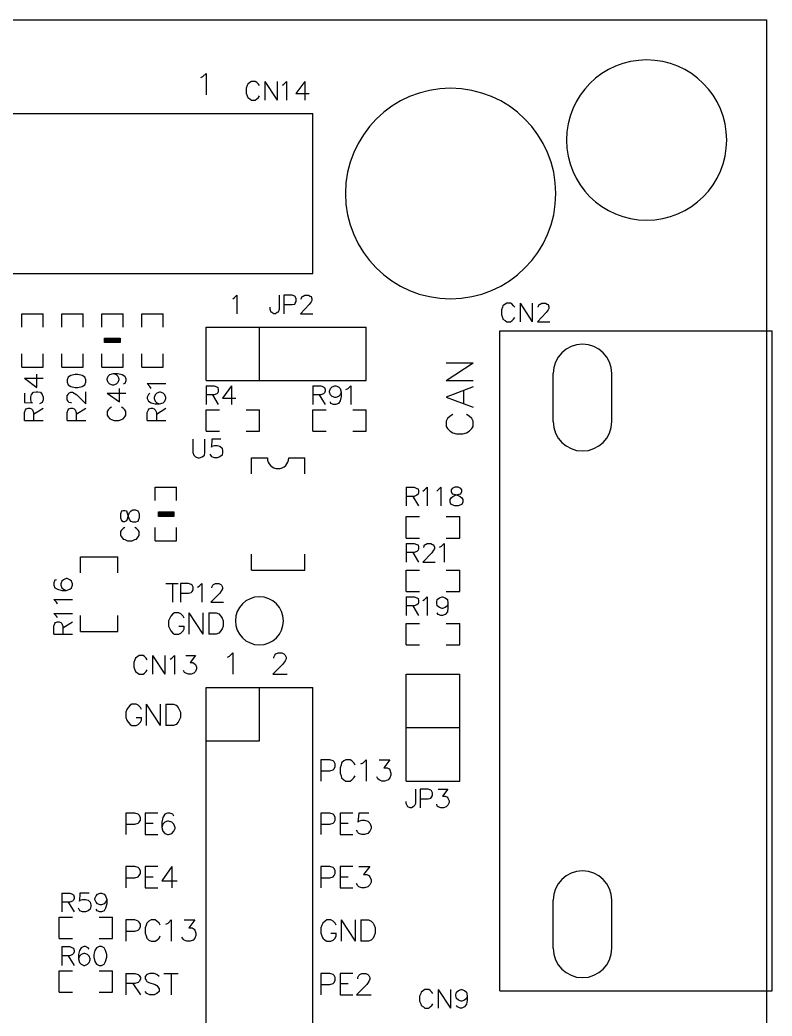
# Model space of a CAD drawing. Extents: x 38.11 to 42.78, y 50.2 to 57.
# Drawn here: x 41.252 to 42.66, y 55.135 to 57 of the extents above; entities that cross this region are included whole.
import ezdxf

# ---------------------------------------------------------------- set-up
doc = ezdxf.new("R2010")
doc.units = 0
doc.layers.add('gm1', color=3, linetype='CONTINUOUS')
doc.layers.add('gto', color=1, linetype='CONTINUOUS')

msp = doc.modelspace()

# ---------------------------------------------------------------- linework, layer by layer
at = {"layer": 'gm1', "color": 3}
for points in [[(38.15, 50.2), (38.15, 57), (42.65, 57)], [(38.15, 50.2), (42.65, 50.2), (42.65, 57)]]:
    msp.add_lwpolyline(points, dxfattribs=at)
at = {"layer": 'gto', "color": 1}
for points in [[(38.15, 50.2), (38.15, 57), (42.65, 57)], [(38.15, 50.2), (42.65, 50.2), (42.65, 57)], [(41.59, 56.892), (41.594, 56.894), (41.6, 56.9), (41.6, 56.86)], [(41.7, 56.877), (41.698, 56.88), (41.695, 56.883), (41.692, 56.885), (41.685, 56.885), (41.682, 56.883), (41.678, 56.88), (41.677, 56.877), (41.675, 56.872), (41.675, 56.863), (41.677, 56.858), (41.678, 56.855), (41.682, 56.852), (41.685, 56.85), (41.692, 56.85), (41.695, 56.852), (41.698, 56.855), (41.7, 56.858)], [(41.71, 56.885), (41.71, 56.85)], [(41.71, 56.885), (41.733, 56.85)], [(41.733, 56.885), (41.733, 56.85)], [(41.743, 56.878), (41.746, 56.88), (41.751, 56.885), (41.751, 56.85)], [(41.785, 56.885), (41.768, 56.862), (41.793, 56.862)], [(41.785, 56.885), (41.785, 56.85)], [(40.95, 56.825), (41.8, 56.825)], [(41.8, 56.525), (41.8, 56.825)], [(39.8, 56.525), (41.8, 56.525)], [(41.65, 56.478), (41.653, 56.48), (41.658, 56.485), (41.658, 56.45)], [(41.737, 56.485), (41.737, 56.458), (41.735, 56.453), (41.733, 56.452), (41.73, 56.45), (41.727, 56.45), (41.723, 56.452), (41.722, 56.453), (41.72, 56.458), (41.72, 56.462)], [(41.746, 56.467), (41.761, 56.467), (41.766, 56.468), (41.767, 56.47), (41.769, 56.473), (41.769, 56.478), (41.767, 56.482), (41.766, 56.483), (41.761, 56.485), (41.746, 56.485), (41.746, 56.45)], [(41.778, 56.477), (41.778, 56.478), (41.78, 56.482), (41.782, 56.483), (41.785, 56.485), (41.792, 56.485), (41.795, 56.483), (41.797, 56.482), (41.798, 56.478), (41.798, 56.475), (41.797, 56.472), (41.793, 56.467), (41.777, 56.45), (41.8, 56.45)], [(42.178, 56.462), (42.176, 56.465), (42.173, 56.468), (42.17, 56.47), (42.163, 56.47), (42.16, 56.468), (42.156, 56.465), (42.155, 56.462), (42.153, 56.457), (42.153, 56.448), (42.155, 56.443), (42.156, 56.44), (42.16, 56.437), (42.163, 56.435), (42.17, 56.435), (42.173, 56.437), (42.176, 56.44), (42.178, 56.443)], [(42.188, 56.47), (42.188, 56.435)], [(42.188, 56.47), (42.211, 56.435)], [(42.211, 56.47), (42.211, 56.435)], [(42.222, 56.462), (42.222, 56.463), (42.224, 56.467), (42.226, 56.468), (42.229, 56.47), (42.236, 56.47), (42.239, 56.468), (42.241, 56.467), (42.242, 56.463), (42.242, 56.46), (42.241, 56.457), (42.237, 56.452), (42.221, 56.435), (42.244, 56.435)], [(41.255, 56.45), (41.295, 56.45)], [(41.255, 56.425), (41.255, 56.45)], [(41.295, 56.425), (41.295, 56.45)], [(41.33, 56.425), (41.33, 56.45), (41.37, 56.45)], [(41.37, 56.425), (41.37, 56.45)], [(41.405, 56.425), (41.405, 56.45), (41.445, 56.45)], [(41.445, 56.425), (41.445, 56.45)], [(41.48, 56.45), (41.52, 56.45)], [(41.48, 56.425), (41.48, 56.45)], [(41.52, 56.425), (41.52, 56.45)], [(41.6, 56.325), (41.9, 56.325), (41.9, 56.425)], [(41.6, 56.425), (41.9, 56.425)], [(41.6, 56.325), (41.6, 56.425)], [(41.7, 56.325), (41.7, 56.425)], [(42.15, 55.182), (42.15, 56.418)], [(42.15, 55.182), (42.66, 55.182), (42.66, 56.418)], [(42.15, 56.418), (42.66, 56.418)], [(41.41, 56.396), (41.41, 56.404), (41.439, 56.404), (41.439, 56.396), (41.41, 56.396)], [(41.411, 56.396), (41.411, 56.404), (41.439, 56.404), (41.439, 56.396), (41.411, 56.396)], [(41.412, 56.397), (41.412, 56.403), (41.438, 56.403), (41.438, 56.397), (41.412, 56.397)], [(41.413, 56.398), (41.413, 56.402), (41.437, 56.402), (41.437, 56.398), (41.413, 56.398)], [(41.414, 56.399), (41.414, 56.401), (41.436, 56.401), (41.436, 56.399), (41.414, 56.399)], [(41.415, 56.4), (41.415, 56.4), (41.435, 56.4), (41.435, 56.4), (41.415, 56.4)], [(41.416, 56.4), (41.435, 56.401)], [(41.255, 56.35), (41.255, 56.375)], [(41.255, 56.35), (41.295, 56.35), (41.295, 56.375)], [(41.33, 56.35), (41.33, 56.375)], [(41.37, 56.35), (41.37, 56.375)], [(41.405, 56.35), (41.405, 56.375)], [(41.445, 56.35), (41.445, 56.375)], [(41.48, 56.35), (41.48, 56.375)], [(41.48, 56.35), (41.52, 56.35), (41.52, 56.375)], [(41.33, 56.35), (41.37, 56.35)], [(41.405, 56.35), (41.445, 56.35)], [(42.05, 56.325), (42.1, 56.358)], [(42.05, 56.358), (42.1, 56.358)], [(41.26, 56.329), (41.283, 56.312), (41.283, 56.337)], [(41.26, 56.329), (41.295, 56.329)], [(41.34, 56.322), (41.342, 56.317), (41.347, 56.314), (41.355, 56.312), (41.36, 56.312), (41.368, 56.314), (41.373, 56.317), (41.375, 56.322), (41.375, 56.326), (41.373, 56.331), (41.368, 56.334), (41.36, 56.336), (41.355, 56.336), (41.347, 56.334), (41.342, 56.331), (41.34, 56.326), (41.34, 56.322)], [(41.427, 56.338), (41.432, 56.336), (41.435, 56.333), (41.437, 56.328), (41.437, 56.326), (41.435, 56.321), (41.432, 56.318), (41.427, 56.316), (41.425, 56.316), (41.42, 56.318), (41.417, 56.321), (41.415, 56.326), (41.415, 56.328), (41.417, 56.333), (41.42, 56.336), (41.427, 56.338), (41.435, 56.338), (41.443, 56.336), (41.448, 56.333), (41.45, 56.328), (41.45, 56.324), (41.448, 56.319), (41.445, 56.318)], [(42.05, 56.325), (42.1, 56.325)], [(42.25, 56.248), (42.25, 56.338)], [(42.36, 56.248), (42.36, 56.338)], [(41.415, 56.301), (41.438, 56.285), (41.438, 56.31)], [(41.497, 56.31), (41.495, 56.314), (41.49, 56.319), (41.525, 56.319)], [(41.6, 56.315), (41.6, 56.28)], [(41.6, 56.315), (41.615, 56.315), (41.62, 56.313), (41.622, 56.312), (41.623, 56.308), (41.623, 56.305), (41.622, 56.302), (41.62, 56.3), (41.615, 56.298), (41.6, 56.298)], [(41.648, 56.315), (41.631, 56.292), (41.656, 56.292)], [(41.648, 56.315), (41.648, 56.28)], [(41.8, 56.315), (41.8, 56.28)], [(41.8, 56.315), (41.815, 56.315), (41.82, 56.313), (41.822, 56.312), (41.823, 56.308), (41.823, 56.305), (41.822, 56.302), (41.82, 56.3), (41.815, 56.298), (41.8, 56.298)], [(41.853, 56.303), (41.851, 56.298), (41.848, 56.295), (41.843, 56.293), (41.841, 56.293), (41.836, 56.295), (41.833, 56.298), (41.831, 56.303), (41.831, 56.305), (41.833, 56.31), (41.836, 56.313), (41.841, 56.315), (41.843, 56.315), (41.848, 56.313), (41.851, 56.31), (41.853, 56.303), (41.853, 56.295), (41.851, 56.287), (41.848, 56.282), (41.843, 56.28), (41.839, 56.28), (41.834, 56.282), (41.833, 56.285)], [(41.862, 56.308), (41.866, 56.31), (41.871, 56.315), (41.871, 56.28)], [(42.1, 56.313), (42.05, 56.294), (42.1, 56.275)], [(42.083, 56.282), (42.083, 56.306)], [(41.26, 56.301), (41.26, 56.284), (41.275, 56.283), (41.273, 56.284), (41.272, 56.289), (41.272, 56.294), (41.273, 56.299), (41.277, 56.303), (41.282, 56.304), (41.285, 56.304), (41.29, 56.303), (41.293, 56.299), (41.295, 56.294), (41.295, 56.289), (41.293, 56.284), (41.292, 56.283), (41.288, 56.281)], [(41.348, 56.283), (41.347, 56.283), (41.343, 56.284), (41.342, 56.286), (41.34, 56.289), (41.34, 56.296), (41.342, 56.299), (41.343, 56.301), (41.347, 56.303), (41.35, 56.303), (41.353, 56.301), (41.358, 56.298), (41.375, 56.281), (41.375, 56.304)], [(41.415, 56.301), (41.45, 56.301)], [(41.495, 56.301), (41.492, 56.299), (41.49, 56.294), (41.49, 56.291), (41.492, 56.286), (41.497, 56.283), (41.505, 56.281), (41.513, 56.281), (41.52, 56.283), (41.523, 56.286), (41.525, 56.291), (41.525, 56.293), (41.523, 56.298), (41.52, 56.301), (41.515, 56.303), (41.513, 56.303), (41.508, 56.301), (41.505, 56.298), (41.503, 56.293), (41.503, 56.291), (41.505, 56.286), (41.508, 56.283), (41.513, 56.281)], [(41.612, 56.298), (41.623, 56.28)], [(41.812, 56.298), (41.823, 56.28)], [(41.26, 56.25), (41.26, 56.265), (41.262, 56.27), (41.263, 56.272), (41.267, 56.273), (41.27, 56.273), (41.273, 56.272), (41.275, 56.27), (41.277, 56.265), (41.277, 56.25)], [(41.277, 56.262), (41.295, 56.273)], [(41.34, 56.25), (41.34, 56.265), (41.342, 56.27), (41.343, 56.272), (41.347, 56.273), (41.35, 56.273), (41.353, 56.272), (41.355, 56.27), (41.357, 56.265), (41.357, 56.25)], [(41.357, 56.262), (41.375, 56.273)], [(41.423, 56.275), (41.42, 56.273), (41.417, 56.27), (41.415, 56.267), (41.415, 56.26), (41.417, 56.257), (41.42, 56.253), (41.423, 56.252), (41.428, 56.25), (41.437, 56.25), (41.442, 56.252), (41.445, 56.253), (41.448, 56.257), (41.45, 56.26), (41.45, 56.267), (41.448, 56.27), (41.445, 56.273), (41.442, 56.275)], [(41.49, 56.25), (41.49, 56.265), (41.492, 56.27), (41.493, 56.272), (41.497, 56.273), (41.5, 56.273), (41.503, 56.272), (41.505, 56.27), (41.507, 56.265), (41.507, 56.25)], [(41.507, 56.262), (41.525, 56.273)], [(41.6, 56.27), (41.625, 56.27)], [(41.6, 56.23), (41.6, 56.27)], [(41.675, 56.23), (41.7, 56.23), (41.7, 56.27)], [(41.675, 56.27), (41.7, 56.27)], [(41.8, 56.27), (41.825, 56.27)], [(41.8, 56.23), (41.8, 56.27)], [(41.875, 56.23), (41.9, 56.23), (41.9, 56.27)], [(41.875, 56.27), (41.9, 56.27)], [(41.26, 56.25), (41.295, 56.25)], [(41.34, 56.25), (41.375, 56.25)], [(41.49, 56.25), (41.525, 56.25)], [(42.062, 56.261), (42.057, 56.258), (42.052, 56.254), (42.05, 56.249), (42.05, 56.239), (42.052, 56.235), (42.057, 56.23), (42.062, 56.227), (42.069, 56.225), (42.081, 56.225), (42.088, 56.227), (42.093, 56.23), (42.098, 56.235), (42.1, 56.239), (42.1, 56.249), (42.098, 56.254), (42.093, 56.258), (42.088, 56.261)], [(41.6, 56.23), (41.625, 56.23)], [(41.8, 56.23), (41.825, 56.23)], [(41.575, 56.215), (41.575, 56.19), (41.577, 56.185), (41.58, 56.182), (41.585, 56.18), (41.588, 56.18), (41.593, 56.182), (41.597, 56.185), (41.598, 56.19), (41.598, 56.215)], [(41.628, 56.215), (41.611, 56.215), (41.61, 56.2), (41.611, 56.202), (41.616, 56.203), (41.621, 56.203), (41.626, 56.202), (41.63, 56.198), (41.631, 56.193), (41.631, 56.19), (41.63, 56.185), (41.626, 56.182), (41.621, 56.18), (41.616, 56.18), (41.611, 56.182), (41.61, 56.183), (41.608, 56.187)], [(41.685, 56.15), (41.685, 56.18), (41.715, 56.18)], [(41.755, 56.18), (41.785, 56.18)], [(41.785, 56.15), (41.785, 56.18)], [(41.505, 56.125), (41.545, 56.125)], [(41.505, 56.1), (41.505, 56.125)], [(41.545, 56.1), (41.545, 56.125)], [(41.975, 56.125), (41.975, 56.09)], [(41.975, 56.125), (41.99, 56.125), (41.995, 56.123), (41.997, 56.122), (41.998, 56.118), (41.998, 56.115), (41.997, 56.112), (41.995, 56.11), (41.99, 56.108), (41.975, 56.108)], [(42.006, 56.118), (42.009, 56.12), (42.014, 56.125), (42.014, 56.09)], [(42.032, 56.118), (42.035, 56.12), (42.04, 56.125), (42.04, 56.09)], [(42.066, 56.125), (42.061, 56.123), (42.059, 56.12), (42.059, 56.117), (42.061, 56.113), (42.064, 56.112), (42.071, 56.11), (42.076, 56.108), (42.079, 56.105), (42.081, 56.102), (42.081, 56.097), (42.079, 56.093), (42.077, 56.092), (42.072, 56.09), (42.066, 56.09), (42.061, 56.092), (42.059, 56.093), (42.057, 56.097), (42.057, 56.102), (42.059, 56.105), (42.062, 56.108), (42.067, 56.11), (42.074, 56.112), (42.077, 56.113), (42.079, 56.117), (42.079, 56.12), (42.077, 56.123), (42.072, 56.125), (42.066, 56.125)], [(41.987, 56.108), (41.998, 56.09)], [(41.44, 56.068), (41.442, 56.063), (41.445, 56.061), (41.448, 56.061), (41.452, 56.063), (41.453, 56.066), (41.455, 56.073), (41.457, 56.078), (41.46, 56.081), (41.463, 56.083), (41.468, 56.083), (41.472, 56.081), (41.473, 56.08), (41.475, 56.075), (41.475, 56.068), (41.473, 56.063), (41.472, 56.061), (41.468, 56.06), (41.463, 56.06), (41.46, 56.061), (41.457, 56.065), (41.455, 56.07), (41.453, 56.076), (41.452, 56.08), (41.448, 56.081), (41.445, 56.081), (41.442, 56.08), (41.44, 56.075), (41.44, 56.068)], [(41.511, 56.07), (41.511, 56.079), (41.54, 56.079), (41.54, 56.07), (41.511, 56.07)], [(41.511, 56.071), (41.511, 56.079), (41.539, 56.079), (41.539, 56.071), (41.511, 56.071)], [(41.512, 56.072), (41.512, 56.078), (41.538, 56.078), (41.538, 56.072), (41.512, 56.072)], [(41.513, 56.073), (41.513, 56.077), (41.537, 56.077), (41.537, 56.073), (41.513, 56.073)], [(41.514, 56.074), (41.514, 56.076), (41.536, 56.076), (41.536, 56.074), (41.514, 56.074)], [(41.515, 56.075), (41.535, 56.076)], [(41.515, 56.075), (41.515, 56.075), (41.535, 56.075), (41.535, 56.075), (41.515, 56.075)], [(41.975, 56.07), (42, 56.07)], [(41.975, 56.03), (41.975, 56.07)], [(42.05, 56.03), (42.075, 56.03), (42.075, 56.07)], [(42.05, 56.07), (42.075, 56.07)], [(41.448, 56.05), (41.445, 56.048), (41.442, 56.045), (41.44, 56.042), (41.44, 56.035), (41.442, 56.032), (41.445, 56.028), (41.448, 56.027), (41.453, 56.025), (41.462, 56.025), (41.467, 56.027), (41.47, 56.028), (41.473, 56.032), (41.475, 56.035), (41.475, 56.042), (41.473, 56.045), (41.47, 56.048), (41.467, 56.05)], [(41.505, 56.025), (41.505, 56.05)], [(41.505, 56.025), (41.545, 56.025), (41.545, 56.05)], [(41.975, 56.03), (42, 56.03)], [(41.975, 56.02), (41.975, 55.985)], [(41.975, 56.02), (41.99, 56.02), (41.995, 56.018), (41.997, 56.017), (41.998, 56.013), (41.998, 56.01), (41.997, 56.007), (41.995, 56.005), (41.99, 56.003), (41.975, 56.003)], [(42.008, 56.012), (42.008, 56.013), (42.009, 56.017), (42.011, 56.018), (42.014, 56.02), (42.021, 56.02), (42.024, 56.018), (42.026, 56.017), (42.028, 56.013), (42.028, 56.01), (42.026, 56.007), (42.023, 56.002), (42.006, 55.985), (42.029, 55.985)], [(42.037, 56.013), (42.041, 56.015), (42.046, 56.02), (42.046, 55.985)], [(41.365, 55.965), (41.365, 55.995), (41.435, 55.995)], [(41.435, 55.965), (41.435, 55.995)], [(41.685, 55.97), (41.685, 56)], [(41.685, 55.97), (41.785, 55.97), (41.785, 56)], [(41.987, 56.003), (41.998, 55.985)], [(41.975, 55.97), (42, 55.97)], [(41.975, 55.93), (41.975, 55.97)], [(42.05, 55.93), (42.075, 55.93), (42.075, 55.97)], [(42.05, 55.97), (42.075, 55.97)], [(41.32, 55.952), (41.317, 55.951), (41.315, 55.946), (41.315, 55.942), (41.317, 55.937), (41.322, 55.934), (41.33, 55.932), (41.338, 55.932), (41.345, 55.934), (41.348, 55.937), (41.35, 55.942), (41.35, 55.944), (41.348, 55.949), (41.345, 55.952), (41.34, 55.954), (41.338, 55.954), (41.333, 55.952), (41.33, 55.949), (41.328, 55.944), (41.328, 55.942), (41.33, 55.937), (41.333, 55.934), (41.338, 55.932)], [(41.525, 55.945), (41.548, 55.945)], [(41.537, 55.945), (41.537, 55.91)], [(41.552, 55.927), (41.567, 55.927), (41.572, 55.928), (41.574, 55.93), (41.576, 55.933), (41.576, 55.938), (41.574, 55.942), (41.572, 55.943), (41.567, 55.945), (41.552, 55.945), (41.552, 55.91)], [(41.584, 55.938), (41.587, 55.94), (41.592, 55.945), (41.592, 55.91)], [(41.611, 55.937), (41.611, 55.938), (41.613, 55.942), (41.614, 55.943), (41.618, 55.945), (41.624, 55.945), (41.628, 55.943), (41.629, 55.942), (41.631, 55.938), (41.631, 55.935), (41.629, 55.932), (41.626, 55.927), (41.609, 55.91), (41.633, 55.91)], [(41.322, 55.907), (41.32, 55.91), (41.315, 55.915), (41.35, 55.915)], [(41.975, 55.93), (42, 55.93)], [(41.975, 55.92), (41.975, 55.885)], [(41.975, 55.92), (41.99, 55.92), (41.995, 55.918), (41.997, 55.917), (41.998, 55.913), (41.998, 55.91), (41.997, 55.907), (41.995, 55.905), (41.99, 55.903), (41.975, 55.903)], [(42.006, 55.913), (42.009, 55.915), (42.014, 55.92), (42.014, 55.885)], [(42.053, 55.908), (42.052, 55.903), (42.048, 55.9), (42.043, 55.898), (42.042, 55.898), (42.037, 55.9), (42.033, 55.903), (42.032, 55.908), (42.032, 55.91), (42.033, 55.915), (42.037, 55.918), (42.042, 55.92), (42.043, 55.92), (42.048, 55.918), (42.052, 55.915), (42.053, 55.908), (42.053, 55.9), (42.052, 55.892), (42.048, 55.887), (42.043, 55.885), (42.04, 55.885), (42.035, 55.887), (42.033, 55.89)], [(41.987, 55.903), (41.998, 55.885)], [(41.322, 55.881), (41.32, 55.884), (41.315, 55.889), (41.35, 55.889)], [(41.365, 55.855), (41.365, 55.885)], [(41.435, 55.855), (41.435, 55.885)], [(41.559, 55.88), (41.557, 55.884), (41.553, 55.888), (41.549, 55.89), (41.541, 55.89), (41.538, 55.888), (41.534, 55.884), (41.532, 55.88), (41.53, 55.875), (41.53, 55.865), (41.532, 55.86), (41.534, 55.856), (41.538, 55.852), (41.541, 55.85), (41.549, 55.85), (41.553, 55.852), (41.557, 55.856), (41.559, 55.86), (41.559, 55.865)], [(41.568, 55.89), (41.568, 55.85)], [(41.568, 55.89), (41.594, 55.85)], [(41.594, 55.89), (41.594, 55.85)], [(41.605, 55.89), (41.605, 55.85)], [(41.605, 55.89), (41.619, 55.89), (41.624, 55.888), (41.628, 55.884), (41.63, 55.88), (41.632, 55.875), (41.632, 55.865), (41.63, 55.86), (41.628, 55.856), (41.624, 55.852), (41.619, 55.85), (41.605, 55.85)], [(41.315, 55.85), (41.315, 55.865), (41.317, 55.87), (41.318, 55.872), (41.322, 55.873), (41.325, 55.873), (41.328, 55.872), (41.33, 55.87), (41.332, 55.865), (41.332, 55.85)], [(41.332, 55.862), (41.35, 55.873)], [(41.549, 55.865), (41.559, 55.865)], [(41.975, 55.87), (42, 55.87)], [(41.975, 55.83), (41.975, 55.87)], [(42.05, 55.83), (42.075, 55.83), (42.075, 55.87)], [(42.05, 55.87), (42.075, 55.87)], [(41.315, 55.85), (41.35, 55.85)], [(41.365, 55.855), (41.435, 55.855)], [(41.975, 55.83), (42, 55.83)], [(41.49, 55.802), (41.488, 55.805), (41.485, 55.808), (41.482, 55.81), (41.475, 55.81), (41.472, 55.808), (41.468, 55.805), (41.467, 55.802), (41.465, 55.797), (41.465, 55.788), (41.467, 55.783), (41.468, 55.78), (41.472, 55.777), (41.475, 55.775), (41.482, 55.775), (41.485, 55.777), (41.488, 55.78), (41.49, 55.783)], [(41.5, 55.81), (41.5, 55.775)], [(41.5, 55.81), (41.523, 55.775)], [(41.523, 55.81), (41.523, 55.775)], [(41.533, 55.803), (41.536, 55.805), (41.541, 55.81), (41.541, 55.775)], [(41.562, 55.81), (41.58, 55.81), (41.57, 55.797), (41.575, 55.797), (41.578, 55.795), (41.58, 55.793), (41.582, 55.788), (41.582, 55.785), (41.58, 55.78), (41.577, 55.777), (41.572, 55.775), (41.567, 55.775), (41.562, 55.777), (41.56, 55.778), (41.558, 55.782)], [(41.64, 55.807), (41.644, 55.809), (41.65, 55.815), (41.65, 55.775)], [(41.727, 55.805), (41.727, 55.807), (41.729, 55.811), (41.731, 55.813), (41.735, 55.815), (41.742, 55.815), (41.746, 55.813), (41.748, 55.811), (41.75, 55.807), (41.75, 55.804), (41.748, 55.8), (41.744, 55.794), (41.725, 55.775), (41.752, 55.775)], [(41.975, 55.575), (41.975, 55.775)], [(41.975, 55.575), (42.075, 55.575), (42.075, 55.775)], [(41.975, 55.775), (42.075, 55.775)], [(41.6, 55.65), (41.7, 55.65), (41.7, 55.75)], [(41.6, 53.25), (41.6, 55.75), (41.8, 55.75)], [(41.8, 53.25), (41.8, 55.75)], [(41.479, 55.709), (41.477, 55.713), (41.473, 55.717), (41.469, 55.719), (41.461, 55.719), (41.458, 55.717), (41.454, 55.713), (41.452, 55.709), (41.45, 55.704), (41.45, 55.694), (41.452, 55.689), (41.454, 55.685), (41.458, 55.681), (41.461, 55.679), (41.469, 55.679), (41.473, 55.681), (41.477, 55.685), (41.479, 55.689), (41.479, 55.694)], [(41.488, 55.719), (41.488, 55.679)], [(41.488, 55.719), (41.514, 55.679)], [(41.514, 55.719), (41.514, 55.679)], [(41.525, 55.719), (41.525, 55.679)], [(41.525, 55.719), (41.539, 55.719), (41.544, 55.717), (41.548, 55.713), (41.55, 55.709), (41.552, 55.704), (41.552, 55.694), (41.55, 55.689), (41.548, 55.685), (41.544, 55.681), (41.539, 55.679), (41.525, 55.679)], [(41.469, 55.694), (41.479, 55.694)], [(41.975, 55.675), (42.075, 55.675)], [(41.815, 55.594), (41.832, 55.594), (41.838, 55.596), (41.84, 55.598), (41.842, 55.602), (41.842, 55.607), (41.84, 55.611), (41.838, 55.613), (41.832, 55.615), (41.815, 55.615), (41.815, 55.575)], [(41.879, 55.605), (41.877, 55.609), (41.873, 55.613), (41.87, 55.615), (41.862, 55.615), (41.858, 55.613), (41.854, 55.609), (41.853, 55.605), (41.851, 55.6), (41.851, 55.59), (41.853, 55.585), (41.854, 55.581), (41.858, 55.577), (41.862, 55.575), (41.87, 55.575), (41.873, 55.577), (41.877, 55.581), (41.879, 55.585)], [(41.89, 55.607), (41.894, 55.609), (41.9, 55.615), (41.9, 55.575)], [(41.924, 55.615), (41.944, 55.615), (41.933, 55.6), (41.939, 55.6), (41.943, 55.598), (41.944, 55.596), (41.946, 55.59), (41.946, 55.586), (41.944, 55.581), (41.941, 55.577), (41.935, 55.575), (41.929, 55.575), (41.924, 55.577), (41.922, 55.579), (41.92, 55.583)], [(41.992, 55.56), (41.992, 55.533), (41.99, 55.528), (41.988, 55.527), (41.985, 55.525), (41.982, 55.525), (41.978, 55.527), (41.977, 55.528), (41.975, 55.533), (41.975, 55.537)], [(42.001, 55.542), (42.016, 55.542), (42.021, 55.543), (42.022, 55.545), (42.024, 55.548), (42.024, 55.553), (42.022, 55.557), (42.021, 55.558), (42.016, 55.56), (42.001, 55.56), (42.001, 55.525)], [(42.035, 55.56), (42.053, 55.56), (42.043, 55.547), (42.048, 55.547), (42.052, 55.545), (42.053, 55.543), (42.055, 55.538), (42.055, 55.535), (42.053, 55.53), (42.05, 55.527), (42.045, 55.525), (42.04, 55.525), (42.035, 55.527), (42.033, 55.528), (42.032, 55.532)], [(41.45, 55.494), (41.467, 55.494), (41.473, 55.496), (41.475, 55.498), (41.477, 55.502), (41.477, 55.507), (41.475, 55.511), (41.473, 55.513), (41.467, 55.515), (41.45, 55.515), (41.45, 55.475)], [(41.51, 55.515), (41.486, 55.515), (41.486, 55.475), (41.51, 55.475)], [(41.54, 55.509), (41.538, 55.513), (41.532, 55.515), (41.528, 55.515), (41.523, 55.513), (41.519, 55.507), (41.517, 55.498), (41.517, 55.488), (41.519, 55.481), (41.523, 55.477), (41.528, 55.475), (41.53, 55.475), (41.536, 55.477), (41.54, 55.481), (41.542, 55.486), (41.542, 55.488), (41.54, 55.494), (41.536, 55.498), (41.53, 55.5), (41.528, 55.5), (41.523, 55.498), (41.519, 55.494), (41.517, 55.488)], [(41.815, 55.494), (41.832, 55.494), (41.838, 55.496), (41.84, 55.498), (41.842, 55.502), (41.842, 55.507), (41.84, 55.511), (41.838, 55.513), (41.832, 55.515), (41.815, 55.515), (41.815, 55.475)], [(41.875, 55.515), (41.851, 55.515), (41.851, 55.475), (41.875, 55.475)], [(41.905, 55.515), (41.886, 55.515), (41.884, 55.498), (41.886, 55.5), (41.892, 55.502), (41.897, 55.502), (41.903, 55.5), (41.907, 55.496), (41.909, 55.49), (41.909, 55.486), (41.907, 55.481), (41.903, 55.477), (41.897, 55.475), (41.892, 55.475), (41.886, 55.477), (41.884, 55.479), (41.882, 55.483)], [(41.486, 55.496), (41.501, 55.496)], [(41.851, 55.496), (41.866, 55.496)], [(41.45, 55.394), (41.467, 55.394), (41.473, 55.396), (41.475, 55.398), (41.477, 55.402), (41.477, 55.407), (41.475, 55.411), (41.473, 55.413), (41.467, 55.415), (41.45, 55.415), (41.45, 55.375)], [(41.51, 55.415), (41.486, 55.415), (41.486, 55.375), (41.51, 55.375)], [(41.536, 55.415), (41.517, 55.388), (41.546, 55.388)], [(41.536, 55.415), (41.536, 55.375)], [(41.815, 55.394), (41.832, 55.394), (41.838, 55.396), (41.84, 55.398), (41.842, 55.402), (41.842, 55.407), (41.84, 55.411), (41.838, 55.413), (41.832, 55.415), (41.815, 55.415), (41.815, 55.375)], [(41.875, 55.415), (41.851, 55.415), (41.851, 55.375), (41.875, 55.375)], [(41.886, 55.415), (41.907, 55.415), (41.895, 55.4), (41.901, 55.4), (41.905, 55.398), (41.907, 55.396), (41.909, 55.39), (41.909, 55.386), (41.907, 55.381), (41.903, 55.377), (41.897, 55.375), (41.892, 55.375), (41.886, 55.377), (41.884, 55.379), (41.882, 55.383)], [(41.486, 55.396), (41.501, 55.396)], [(41.851, 55.396), (41.866, 55.396)], [(41.33, 55.365), (41.33, 55.33)], [(41.33, 55.365), (41.345, 55.365), (41.35, 55.363), (41.352, 55.362), (41.353, 55.358), (41.353, 55.355), (41.352, 55.352), (41.35, 55.35), (41.345, 55.348), (41.33, 55.348)], [(41.381, 55.365), (41.364, 55.365), (41.363, 55.35), (41.364, 55.352), (41.369, 55.353), (41.374, 55.353), (41.379, 55.352), (41.383, 55.348), (41.384, 55.343), (41.384, 55.34), (41.383, 55.335), (41.379, 55.332), (41.374, 55.33), (41.369, 55.33), (41.364, 55.332), (41.363, 55.333), (41.361, 55.337)], [(41.414, 55.353), (41.412, 55.348), (41.409, 55.345), (41.404, 55.343), (41.402, 55.343), (41.397, 55.345), (41.394, 55.348), (41.392, 55.353), (41.392, 55.355), (41.394, 55.36), (41.397, 55.363), (41.402, 55.365), (41.404, 55.365), (41.409, 55.363), (41.412, 55.36), (41.414, 55.353), (41.414, 55.345), (41.412, 55.337), (41.409, 55.332), (41.404, 55.33), (41.401, 55.33), (41.396, 55.332), (41.394, 55.335)], [(41.342, 55.348), (41.353, 55.33)], [(42.25, 55.262), (42.25, 55.352)], [(42.36, 55.262), (42.36, 55.352)], [(41.325, 55.32), (41.35, 55.32)], [(41.325, 55.28), (41.325, 55.32)], [(41.4, 55.28), (41.425, 55.28), (41.425, 55.32)], [(41.4, 55.32), (41.425, 55.32)], [(41.45, 55.294), (41.467, 55.294), (41.473, 55.296), (41.475, 55.298), (41.477, 55.302), (41.477, 55.307), (41.475, 55.311), (41.473, 55.313), (41.467, 55.315), (41.45, 55.315), (41.45, 55.275)], [(41.514, 55.305), (41.512, 55.309), (41.508, 55.313), (41.505, 55.315), (41.497, 55.315), (41.493, 55.313), (41.489, 55.309), (41.488, 55.305), (41.486, 55.3), (41.486, 55.29), (41.488, 55.285), (41.489, 55.281), (41.493, 55.277), (41.497, 55.275), (41.505, 55.275), (41.508, 55.277), (41.512, 55.281), (41.514, 55.285)], [(41.525, 55.307), (41.529, 55.309), (41.535, 55.315), (41.535, 55.275)], [(41.559, 55.315), (41.579, 55.315), (41.568, 55.3), (41.574, 55.3), (41.578, 55.298), (41.579, 55.296), (41.581, 55.29), (41.581, 55.286), (41.579, 55.281), (41.576, 55.277), (41.57, 55.275), (41.564, 55.275), (41.559, 55.277), (41.557, 55.279), (41.555, 55.283)], [(41.844, 55.305), (41.842, 55.309), (41.838, 55.313), (41.834, 55.315), (41.826, 55.315), (41.823, 55.313), (41.819, 55.309), (41.817, 55.305), (41.815, 55.3), (41.815, 55.29), (41.817, 55.285), (41.819, 55.281), (41.823, 55.277), (41.826, 55.275), (41.834, 55.275), (41.838, 55.277), (41.842, 55.281), (41.844, 55.285), (41.844, 55.29)], [(41.853, 55.315), (41.853, 55.275)], [(41.853, 55.315), (41.879, 55.275)], [(41.879, 55.315), (41.879, 55.275)], [(41.89, 55.315), (41.89, 55.275)], [(41.89, 55.315), (41.904, 55.315), (41.909, 55.313), (41.913, 55.309), (41.915, 55.305), (41.917, 55.3), (41.917, 55.29), (41.915, 55.285), (41.913, 55.281), (41.909, 55.277), (41.904, 55.275), (41.89, 55.275)], [(41.325, 55.28), (41.35, 55.28)], [(41.834, 55.29), (41.844, 55.29)], [(41.33, 55.265), (41.33, 55.23)], [(41.33, 55.265), (41.345, 55.265), (41.35, 55.263), (41.352, 55.262), (41.353, 55.258), (41.353, 55.255), (41.352, 55.252), (41.35, 55.25), (41.345, 55.248), (41.33, 55.248)], [(41.381, 55.26), (41.379, 55.263), (41.374, 55.265), (41.371, 55.265), (41.366, 55.263), (41.363, 55.258), (41.361, 55.25), (41.361, 55.242), (41.363, 55.235), (41.366, 55.232), (41.371, 55.23), (41.373, 55.23), (41.378, 55.232), (41.381, 55.235), (41.383, 55.24), (41.383, 55.242), (41.381, 55.247), (41.378, 55.25), (41.373, 55.252), (41.371, 55.252), (41.366, 55.25), (41.363, 55.247), (41.361, 55.242)], [(41.4, 55.265), (41.395, 55.263), (41.392, 55.258), (41.39, 55.25), (41.39, 55.245), (41.392, 55.237), (41.395, 55.232), (41.4, 55.23), (41.404, 55.23), (41.409, 55.232), (41.412, 55.237), (41.414, 55.245), (41.414, 55.25), (41.412, 55.258), (41.409, 55.263), (41.404, 55.265), (41.4, 55.265)], [(41.342, 55.248), (41.353, 55.23)], [(41.325, 55.22), (41.35, 55.22)], [(41.325, 55.18), (41.325, 55.22)], [(41.4, 55.18), (41.425, 55.18), (41.425, 55.22)], [(41.4, 55.22), (41.425, 55.22)], [(41.45, 55.215), (41.45, 55.175)], [(41.45, 55.215), (41.467, 55.215), (41.473, 55.213), (41.475, 55.211), (41.477, 55.207), (41.477, 55.204), (41.475, 55.2), (41.473, 55.198), (41.467, 55.196), (41.45, 55.196)], [(41.512, 55.209), (41.508, 55.213), (41.503, 55.215), (41.495, 55.215), (41.489, 55.213), (41.486, 55.209), (41.486, 55.205), (41.488, 55.202), (41.489, 55.2), (41.493, 55.198), (41.505, 55.194), (41.508, 55.192), (41.51, 55.19), (41.512, 55.186), (41.512, 55.181), (41.508, 55.177), (41.503, 55.175), (41.495, 55.175), (41.489, 55.177), (41.486, 55.181)], [(41.521, 55.215), (41.548, 55.215)], [(41.535, 55.215), (41.535, 55.175)], [(41.815, 55.194), (41.832, 55.194), (41.838, 55.196), (41.84, 55.198), (41.842, 55.202), (41.842, 55.207), (41.84, 55.211), (41.838, 55.213), (41.832, 55.215), (41.815, 55.215), (41.815, 55.175)], [(41.875, 55.215), (41.851, 55.215), (41.851, 55.175), (41.875, 55.175)], [(41.884, 55.205), (41.884, 55.207), (41.886, 55.211), (41.888, 55.213), (41.892, 55.215), (41.899, 55.215), (41.903, 55.213), (41.905, 55.211), (41.907, 55.207), (41.907, 55.204), (41.905, 55.2), (41.901, 55.194), (41.882, 55.175), (41.909, 55.175)], [(41.463, 55.196), (41.477, 55.175)], [(41.851, 55.196), (41.866, 55.196)], [(41.325, 55.18), (41.35, 55.18)], [(42.025, 55.177), (42.023, 55.18), (42.02, 55.183), (42.017, 55.185), (42.01, 55.185), (42.007, 55.183), (42.003, 55.18), (42.002, 55.177), (42, 55.172), (42, 55.163), (42.002, 55.158), (42.003, 55.155), (42.007, 55.152), (42.01, 55.15), (42.017, 55.15), (42.02, 55.152), (42.023, 55.155), (42.025, 55.158)], [(42.035, 55.185), (42.035, 55.15)], [(42.035, 55.185), (42.058, 55.15)], [(42.058, 55.185), (42.058, 55.15)], [(42.089, 55.173), (42.088, 55.168), (42.084, 55.165), (42.079, 55.163), (42.078, 55.163), (42.073, 55.165), (42.069, 55.168), (42.068, 55.173), (42.068, 55.175), (42.069, 55.18), (42.073, 55.183), (42.078, 55.185), (42.079, 55.185), (42.084, 55.183), (42.088, 55.18), (42.089, 55.173), (42.089, 55.165), (42.088, 55.157), (42.084, 55.152), (42.079, 55.15), (42.076, 55.15), (42.071, 55.152), (42.069, 55.155)]]:
    msp.add_lwpolyline(points, dxfattribs=at)
for points in [[(42.575, 56.775), (42.575, 56.775, 1), (42.275, 56.775), (42.275, 56.775), (42.275, 56.775, 1), (42.575, 56.775), (42.575, 56.775)], [(42.255, 56.675), (42.255, 56.675, 1), (41.861, 56.675), (41.861, 56.675), (41.861, 56.675, 1), (42.255, 56.675), (42.255, 56.675)], [(42.36, 56.338), (42.36, 56.338, 1), (42.25, 56.338), (42.25, 56.338)], [(42.25, 56.248), (42.25, 56.248, 1), (42.36, 56.248), (42.36, 56.248)], [(41.715, 56.18), (41.715, 56.18, 1), (41.755, 56.18), (41.755, 56.18)], [(41.745, 55.875), (41.745, 55.875, 1), (41.655, 55.875), (41.655, 55.875), (41.655, 55.875, 1), (41.745, 55.875), (41.745, 55.875)], [(42.36, 55.352), (42.36, 55.352, 1), (42.25, 55.352), (42.25, 55.352)], [(42.25, 55.262), (42.25, 55.262, 1), (42.36, 55.262), (42.36, 55.262)]]:
    msp.add_lwpolyline(points, format="xyb", dxfattribs=at)

doc.saveas('drawing.dxf')
